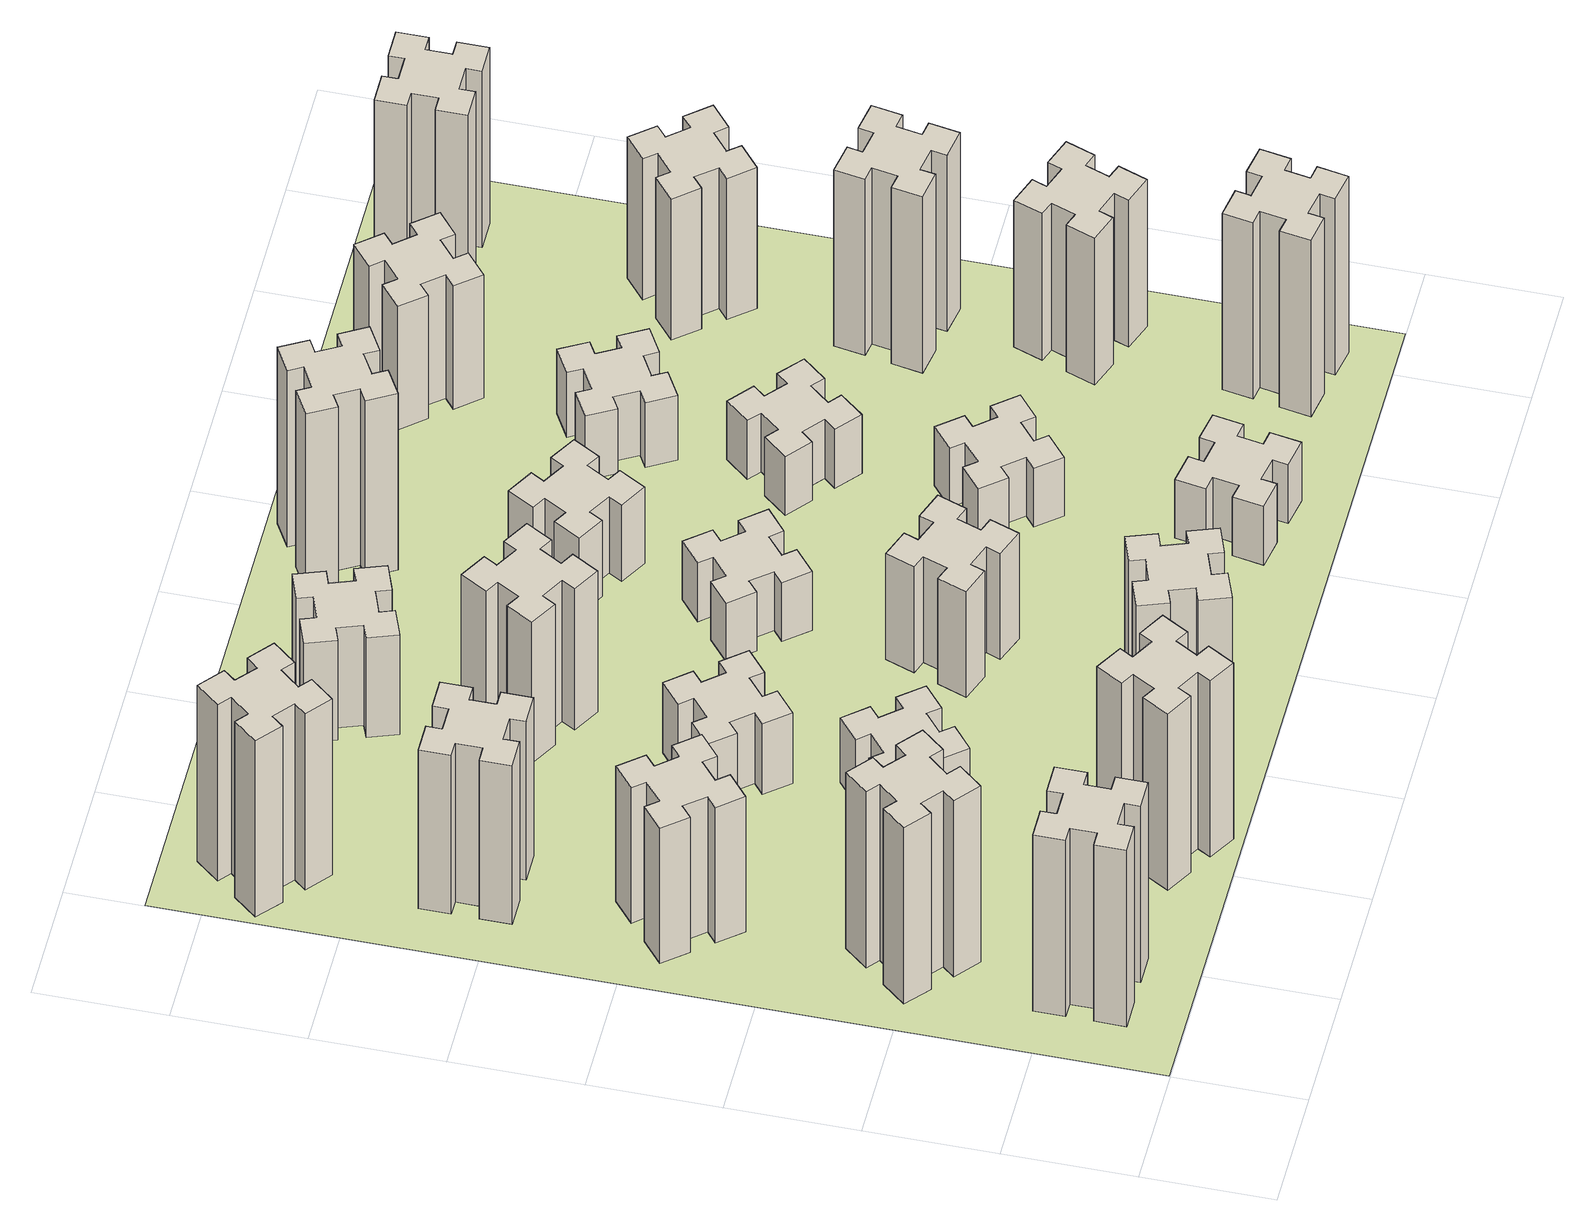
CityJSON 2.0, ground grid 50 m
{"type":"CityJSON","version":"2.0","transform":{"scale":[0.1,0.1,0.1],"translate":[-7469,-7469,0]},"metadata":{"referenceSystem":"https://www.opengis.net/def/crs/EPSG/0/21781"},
"CityObjects":{
"building1":{"type":"Building","attributes":{"class":"1000","function":"1000","usage":"1000","yearOfConstruction":2016,"roofType":"1000","measuredHeight":90,"storeysAboveGround":30,"storeysBelowGround":0},"geometry":[{"type":"Solid","lod":"1","boundaries":[[[[0,1,2,3,4,5,6,7,8,9,10,11,12,13,14,15,16,17,18,19]],[[17,16,20,21]],[[16,15,22,20]],[[15,14,23,22]],[[14,13,24,23]],[[13,12,25,24]],[[12,11,26,25]],[[11,10,27,26]],[[10,9,28,27]],[[9,8,29,28]],[[8,7,30,29]],[[7,6,31,30]],[[6,5,32,31]],[[5,4,33,32]],[[4,3,34,33]],[[3,2,35,34]],[[2,1,36,35]],[[1,0,37,36]],[[0,19,38,37]],[[19,18,39,38]],[[18,17,21,39]],[[24,25,26,27,28,29,30,31,32,33,34,35,36,37,38,39,21,20,22,23]]]]}]},
"building2":{"type":"Building","attributes":{"class":"1000","function":"1000","usage":"1000","yearOfConstruction":2016,"roofType":"1000","measuredHeight":90,"storeysAboveGround":30,"storeysBelowGround":0},"geometry":[{"type":"Solid","lod":"1","boundaries":[[[[40,41,42,43,44,45,46,47,48,49,50,51,52,53,54,55,56,57,58,59]],[[57,56,60,61]],[[56,55,62,60]],[[55,54,63,62]],[[54,53,64,63]],[[53,52,65,64]],[[52,51,66,65]],[[51,50,67,66]],[[50,49,68,67]],[[49,48,69,68]],[[48,47,70,69]],[[47,46,71,70]],[[46,45,72,71]],[[45,44,73,72]],[[44,43,74,73]],[[43,42,75,74]],[[42,41,76,75]],[[41,40,77,76]],[[40,59,78,77]],[[59,58,79,78]],[[58,57,61,79]],[[64,65,66,67,68,69,70,71,72,73,74,75,76,77,78,79,61,60,62,63]]]]}]},
"building3":{"type":"Building","attributes":{"class":"1000","function":"1000","usage":"1000","yearOfConstruction":2016,"roofType":"1000","measuredHeight":69,"storeysAboveGround":30,"storeysBelowGround":0},"geometry":[{"type":"Solid","lod":"1","boundaries":[[[[80,81,82,83,84,85,86,87,88,89,90,91,92,93,94,95,96,97,98,99]],[[97,96,100,101]],[[96,95,102,100]],[[95,94,103,102]],[[94,93,104,103]],[[93,92,105,104]],[[92,91,106,105]],[[91,90,107,106]],[[90,89,108,107]],[[89,88,109,108]],[[88,87,110,109]],[[87,86,111,110]],[[86,85,112,111]],[[85,84,113,112]],[[84,83,114,113]],[[83,82,115,114]],[[82,81,116,115]],[[81,80,117,116]],[[80,99,118,117]],[[99,98,119,118]],[[98,97,101,119]],[[104,105,106,107,108,109,110,111,112,113,114,115,116,117,118,119,101,100,102,103]]]]}]},
"building4":{"type":"Building","attributes":{"class":"1000","function":"1000","usage":"1000","yearOfConstruction":2016,"roofType":"1000","measuredHeight":81,"storeysAboveGround":30,"storeysBelowGround":0},"geometry":[{"type":"Solid","lod":"1","boundaries":[[[[120,121,122,123,124,125,126,127,128,129,130,131,132,133,134,135,136,137,138,139]],[[137,136,140,141]],[[136,135,142,140]],[[135,134,143,142]],[[134,133,144,143]],[[133,132,145,144]],[[132,131,146,145]],[[131,130,147,146]],[[130,129,148,147]],[[129,128,149,148]],[[128,127,150,149]],[[127,126,151,150]],[[126,125,152,151]],[[125,124,153,152]],[[124,123,154,153]],[[123,122,155,154]],[[122,121,156,155]],[[121,120,157,156]],[[120,139,158,157]],[[139,138,159,158]],[[138,137,141,159]],[[144,145,146,147,148,149,150,151,152,153,154,155,156,157,158,159,141,140,142,143]]]]}]},
"building5":{"type":"Building","attributes":{"class":"1000","function":"1000","usage":"1000","yearOfConstruction":2016,"roofType":"1000","measuredHeight":90,"storeysAboveGround":30,"storeysBelowGround":0},"geometry":[{"type":"Solid","lod":"1","boundaries":[[[[160,161,162,163,164,165,166,167,168,169,170,171,172,173,174,175,176,177,178,179]],[[177,176,180,181]],[[176,175,182,180]],[[175,174,183,182]],[[174,173,184,183]],[[173,172,185,184]],[[172,171,186,185]],[[171,170,187,186]],[[170,169,188,187]],[[169,168,189,188]],[[168,167,190,189]],[[167,166,191,190]],[[166,165,192,191]],[[165,164,193,192]],[[164,163,194,193]],[[163,162,195,194]],[[162,161,196,195]],[[161,160,197,196]],[[160,179,198,197]],[[179,178,199,198]],[[178,177,181,199]],[[184,185,186,187,188,189,190,191,192,193,194,195,196,197,198,199,181,180,182,183]]]]}]},
"building6":{"type":"Building","attributes":{"class":"1000","function":"1000","usage":"1000","yearOfConstruction":2016,"roofType":"1000","measuredHeight":90,"storeysAboveGround":30,"storeysBelowGround":0},"geometry":[{"type":"Solid","lod":"1","boundaries":[[[[200,201,202,203,204,205,206,207,208,209,210,211,212,213,214,215,216,217,218,219]],[[217,216,220,221]],[[216,215,222,220]],[[215,214,223,222]],[[214,213,224,223]],[[213,212,225,224]],[[212,211,226,225]],[[211,210,227,226]],[[210,209,228,227]],[[209,208,229,228]],[[208,207,230,229]],[[207,206,231,230]],[[206,205,232,231]],[[205,204,233,232]],[[204,203,234,233]],[[203,202,235,234]],[[202,201,236,235]],[[201,200,237,236]],[[200,219,238,237]],[[219,218,239,238]],[[218,217,221,239]],[[224,225,226,227,228,229,230,231,232,233,234,235,236,237,238,239,221,220,222,223]]]]}]},
"building7":{"type":"Building","attributes":{"class":"1000","function":"1000","usage":"1000","yearOfConstruction":2016,"roofType":"1000","measuredHeight":33,"storeysAboveGround":30,"storeysBelowGround":0},"geometry":[{"type":"Solid","lod":"1","boundaries":[[[[240,241,242,243,244,245,246,247,248,249,250,251,252,253,254,255,256,257,258,259]],[[257,256,260,261]],[[256,255,262,260]],[[255,254,263,262]],[[254,253,264,263]],[[253,252,265,264]],[[252,251,266,265]],[[251,250,267,266]],[[250,249,268,267]],[[249,248,269,268]],[[248,247,270,269]],[[247,246,271,270]],[[246,245,272,271]],[[245,244,273,272]],[[244,243,274,273]],[[243,242,275,274]],[[242,241,276,275]],[[241,240,277,276]],[[240,259,278,277]],[[259,258,279,278]],[[258,257,261,279]],[[264,265,266,267,268,269,270,271,272,273,274,275,276,277,278,279,261,260,262,263]]]]}]},
"building8":{"type":"Building","attributes":{"class":"1000","function":"1000","usage":"1000","yearOfConstruction":2016,"roofType":"1000","measuredHeight":36,"storeysAboveGround":30,"storeysBelowGround":0},"geometry":[{"type":"Solid","lod":"1","boundaries":[[[[280,281,282,283,284,285,286,287,288,289,290,291,292,293,294,295,296,297,298,299]],[[297,296,300,301]],[[296,295,302,300]],[[295,294,303,302]],[[294,293,304,303]],[[293,292,305,304]],[[292,291,306,305]],[[291,290,307,306]],[[290,289,308,307]],[[289,288,309,308]],[[288,287,310,309]],[[287,286,311,310]],[[286,285,312,311]],[[285,284,313,312]],[[284,283,314,313]],[[283,282,315,314]],[[282,281,316,315]],[[281,280,317,316]],[[280,299,318,317]],[[299,298,319,318]],[[298,297,301,319]],[[304,305,306,307,308,309,310,311,312,313,314,315,316,317,318,319,301,300,302,303]]]]}]},
"building9":{"type":"Building","attributes":{"class":"1000","function":"1000","usage":"1000","yearOfConstruction":2016,"roofType":"1000","measuredHeight":72,"storeysAboveGround":30,"storeysBelowGround":0},"geometry":[{"type":"Solid","lod":"1","boundaries":[[[[320,321,322,323,324,325,326,327,328,329,330,331,332,333,334,335,336,337,338,339]],[[337,336,340,341]],[[336,335,342,340]],[[335,334,343,342]],[[334,333,344,343]],[[333,332,345,344]],[[332,331,346,345]],[[331,330,347,346]],[[330,329,348,347]],[[329,328,349,348]],[[328,327,350,349]],[[327,326,351,350]],[[326,325,352,351]],[[325,324,353,352]],[[324,323,354,353]],[[323,322,355,354]],[[322,321,356,355]],[[321,320,357,356]],[[320,339,358,357]],[[339,338,359,358]],[[338,337,341,359]],[[344,345,346,347,348,349,350,351,352,353,354,355,356,357,358,359,341,340,342,343]]]]}]},
"building10":{"type":"Building","attributes":{"class":"1000","function":"1000","usage":"1000","yearOfConstruction":2016,"roofType":"1000","measuredHeight":72,"storeysAboveGround":30,"storeysBelowGround":0},"geometry":[{"type":"Solid","lod":"1","boundaries":[[[[360,361,362,363,364,365,366,367,368,369,370,371,372,373,374,375,376,377,378,379]],[[377,376,380,381]],[[376,375,382,380]],[[375,374,383,382]],[[374,373,384,383]],[[373,372,385,384]],[[372,371,386,385]],[[371,370,387,386]],[[370,369,388,387]],[[369,368,389,388]],[[368,367,390,389]],[[367,366,391,390]],[[366,365,392,391]],[[365,364,393,392]],[[364,363,394,393]],[[363,362,395,394]],[[362,361,396,395]],[[361,360,397,396]],[[360,379,398,397]],[[379,378,399,398]],[[378,377,381,399]],[[384,385,386,387,388,389,390,391,392,393,394,395,396,397,398,399,381,380,382,383]]]]}]},
"building11":{"type":"Building","attributes":{"class":"1000","function":"1000","usage":"1000","yearOfConstruction":2016,"roofType":"1000","measuredHeight":51,"storeysAboveGround":30,"storeysBelowGround":0},"geometry":[{"type":"Solid","lod":"1","boundaries":[[[[400,401,402,403,404,405,406,407,408,409,410,411,412,413,414,415,416,417,418,419]],[[417,416,420,421]],[[416,415,422,420]],[[415,414,423,422]],[[414,413,424,423]],[[413,412,425,424]],[[412,411,426,425]],[[411,410,427,426]],[[410,409,428,427]],[[409,408,429,428]],[[408,407,430,429]],[[407,406,431,430]],[[406,405,432,431]],[[405,404,433,432]],[[404,403,434,433]],[[403,402,435,434]],[[402,401,436,435]],[[401,400,437,436]],[[400,419,438,437]],[[419,418,439,438]],[[418,417,421,439]],[[424,425,426,427,428,429,430,431,432,433,434,435,436,437,438,439,421,420,422,423]]]]}]},
"building12":{"type":"Building","attributes":{"class":"1000","function":"1000","usage":"1000","yearOfConstruction":2016,"roofType":"1000","measuredHeight":54,"storeysAboveGround":30,"storeysBelowGround":0},"geometry":[{"type":"Solid","lod":"1","boundaries":[[[[440,441,442,443,444,445,446,447,448,449,450,451,452,453,454,455,456,457,458,459]],[[457,456,460,461]],[[456,455,462,460]],[[455,454,463,462]],[[454,453,464,463]],[[453,452,465,464]],[[452,451,466,465]],[[451,450,467,466]],[[450,449,468,467]],[[449,448,469,468]],[[448,447,470,469]],[[447,446,471,470]],[[446,445,472,471]],[[445,444,473,472]],[[444,443,474,473]],[[443,442,475,474]],[[442,441,476,475]],[[441,440,477,476]],[[440,459,478,477]],[[459,458,479,478]],[[458,457,461,479]],[[464,465,466,467,468,469,470,471,472,473,474,475,476,477,478,479,461,460,462,463]]]]}]},
"building13":{"type":"Building","attributes":{"class":"1000","function":"1000","usage":"1000","yearOfConstruction":2016,"roofType":"1000","measuredHeight":30,"storeysAboveGround":30,"storeysBelowGround":0},"geometry":[{"type":"Solid","lod":"1","boundaries":[[[[480,481,482,483,484,485,486,487,488,489,490,491,492,493,494,495,496,497,498,499]],[[497,496,500,501]],[[496,495,502,500]],[[495,494,503,502]],[[494,493,504,503]],[[493,492,505,504]],[[492,491,506,505]],[[491,490,507,506]],[[490,489,508,507]],[[489,488,509,508]],[[488,487,510,509]],[[487,486,511,510]],[[486,485,512,511]],[[485,484,513,512]],[[484,483,514,513]],[[483,482,515,514]],[[482,481,516,515]],[[481,480,517,516]],[[480,499,518,517]],[[499,498,519,518]],[[498,497,501,519]],[[504,505,506,507,508,509,510,511,512,513,514,515,516,517,518,519,501,500,502,503]]]]}]},
"building14":{"type":"Building","attributes":{"class":"1000","function":"1000","usage":"1000","yearOfConstruction":2016,"roofType":"1000","measuredHeight":39,"storeysAboveGround":30,"storeysBelowGround":0},"geometry":[{"type":"Solid","lod":"1","boundaries":[[[[520,521,522,523,524,525,526,527,528,529,530,531,532,533,534,535,536,537,538,539]],[[537,536,540,541]],[[536,535,542,540]],[[535,534,543,542]],[[534,533,544,543]],[[533,532,545,544]],[[532,531,546,545]],[[531,530,547,546]],[[530,529,548,547]],[[529,528,549,548]],[[528,527,550,549]],[[527,526,551,550]],[[526,525,552,551]],[[525,524,553,552]],[[524,523,554,553]],[[523,522,555,554]],[[522,521,556,555]],[[521,520,557,556]],[[520,539,558,557]],[[539,538,559,558]],[[538,537,541,559]],[[544,545,546,547,548,549,550,551,552,553,554,555,556,557,558,559,541,540,542,543]]]]}]},
"building15":{"type":"Building","attributes":{"class":"1000","function":"1000","usage":"1000","yearOfConstruction":2016,"roofType":"1000","measuredHeight":30,"storeysAboveGround":30,"storeysBelowGround":0},"geometry":[{"type":"Solid","lod":"1","boundaries":[[[[560,561,562,563,564,565,566,567,568,569,570,571,572,573,574,575,576,577,578,579]],[[577,576,580,581]],[[576,575,582,580]],[[575,574,583,582]],[[574,573,584,583]],[[573,572,585,584]],[[572,571,586,585]],[[571,570,587,586]],[[570,569,588,587]],[[569,568,589,588]],[[568,567,590,589]],[[567,566,591,590]],[[566,565,592,591]],[[565,564,593,592]],[[564,563,594,593]],[[563,562,595,594]],[[562,561,596,595]],[[561,560,597,596]],[[560,579,598,597]],[[579,578,599,598]],[[578,577,581,599]],[[584,585,586,587,588,589,590,591,592,593,594,595,596,597,598,599,581,580,582,583]]]]}]},
"building16":{"type":"Building","attributes":{"class":"1000","function":"1000","usage":"1000","yearOfConstruction":2016,"roofType":"1000","measuredHeight":90,"storeysAboveGround":30,"storeysBelowGround":0},"geometry":[{"type":"Solid","lod":"1","boundaries":[[[[600,601,602,603,604,605,606,607,608,609,610,611,612,613,614,615,616,617,618,619]],[[617,616,620,621]],[[616,615,622,620]],[[615,614,623,622]],[[614,613,624,623]],[[613,612,625,624]],[[612,611,626,625]],[[611,610,627,626]],[[610,609,628,627]],[[609,608,629,628]],[[608,607,630,629]],[[607,606,631,630]],[[606,605,632,631]],[[605,604,633,632]],[[604,603,634,633]],[[603,602,635,634]],[[602,601,636,635]],[[601,600,637,636]],[[600,619,638,637]],[[619,618,639,638]],[[618,617,621,639]],[[624,625,626,627,628,629,630,631,632,633,634,635,636,637,638,639,621,620,622,623]]]]}]},
"building17":{"type":"Building","attributes":{"class":"1000","function":"1000","usage":"1000","yearOfConstruction":2016,"roofType":"1000","measuredHeight":30,"storeysAboveGround":30,"storeysBelowGround":0},"geometry":[{"type":"Solid","lod":"1","boundaries":[[[[640,641,642,643,644,645,646,647,648,649,650,651,652,653,654,655,656,657,658,659]],[[657,656,660,661]],[[656,655,662,660]],[[655,654,663,662]],[[654,653,664,663]],[[653,652,665,664]],[[652,651,666,665]],[[651,650,667,666]],[[650,649,668,667]],[[649,648,669,668]],[[648,647,670,669]],[[647,646,671,670]],[[646,645,672,671]],[[645,644,673,672]],[[644,643,674,673]],[[643,642,675,674]],[[642,641,676,675]],[[641,640,677,676]],[[640,659,678,677]],[[659,658,679,678]],[[658,657,661,679]],[[664,665,666,667,668,669,670,671,672,673,674,675,676,677,678,679,661,660,662,663]]]]}]},
"building18":{"type":"Building","attributes":{"class":"1000","function":"1000","usage":"1000","yearOfConstruction":2016,"roofType":"1000","measuredHeight":30,"storeysAboveGround":30,"storeysBelowGround":0},"geometry":[{"type":"Solid","lod":"1","boundaries":[[[[680,681,682,683,684,685,686,687,688,689,690,691,692,693,694,695,696,697,698,699]],[[697,696,700,701]],[[696,695,702,700]],[[695,694,703,702]],[[694,693,704,703]],[[693,692,705,704]],[[692,691,706,705]],[[691,690,707,706]],[[690,689,708,707]],[[689,688,709,708]],[[688,687,710,709]],[[687,686,711,710]],[[686,685,712,711]],[[685,684,713,712]],[[684,683,714,713]],[[683,682,715,714]],[[682,681,716,715]],[[681,680,717,716]],[[680,699,718,717]],[[699,698,719,718]],[[698,697,701,719]],[[704,705,706,707,708,709,710,711,712,713,714,715,716,717,718,719,701,700,702,703]]]]}]},
"building19":{"type":"Building","attributes":{"class":"1000","function":"1000","usage":"1000","yearOfConstruction":2016,"roofType":"1000","measuredHeight":33,"storeysAboveGround":30,"storeysBelowGround":0},"geometry":[{"type":"Solid","lod":"1","boundaries":[[[[720,721,722,723,724,725,726,727,728,729,730,731,732,733,734,735,736,737,738,739]],[[737,736,740,741]],[[736,735,742,740]],[[735,734,743,742]],[[734,733,744,743]],[[733,732,745,744]],[[732,731,746,745]],[[731,730,747,746]],[[730,729,748,747]],[[729,728,749,748]],[[728,727,750,749]],[[727,726,751,750]],[[726,725,752,751]],[[725,724,753,752]],[[724,723,754,753]],[[723,722,755,754]],[[722,721,756,755]],[[721,720,757,756]],[[720,739,758,757]],[[739,738,759,758]],[[738,737,741,759]],[[744,745,746,747,748,749,750,751,752,753,754,755,756,757,758,759,741,740,742,743]]]]}]},
"building20":{"type":"Building","attributes":{"class":"1000","function":"1000","usage":"1000","yearOfConstruction":2016,"roofType":"1000","measuredHeight":90,"storeysAboveGround":30,"storeysBelowGround":0},"geometry":[{"type":"Solid","lod":"1","boundaries":[[[[760,761,762,763,764,765,766,767,768,769,770,771,772,773,774,775,776,777,778,779]],[[777,776,780,781]],[[776,775,782,780]],[[775,774,783,782]],[[774,773,784,783]],[[773,772,785,784]],[[772,771,786,785]],[[771,770,787,786]],[[770,769,788,787]],[[769,768,789,788]],[[768,767,790,789]],[[767,766,791,790]],[[766,765,792,791]],[[765,764,793,792]],[[764,763,794,793]],[[763,762,795,794]],[[762,761,796,795]],[[761,760,797,796]],[[760,779,798,797]],[[779,778,799,798]],[[778,777,781,799]],[[784,785,786,787,788,789,790,791,792,793,794,795,796,797,798,799,781,780,782,783]]]]}]},
"building21":{"type":"Building","attributes":{"class":"1000","function":"1000","usage":"1000","yearOfConstruction":2016,"roofType":"1000","measuredHeight":63,"storeysAboveGround":30,"storeysBelowGround":0},"geometry":[{"type":"Solid","lod":"1","boundaries":[[[[800,801,802,803,804,805,806,807,808,809,810,811,812,813,814,815,816,817,818,819]],[[817,816,820,821]],[[816,815,822,820]],[[815,814,823,822]],[[814,813,824,823]],[[813,812,825,824]],[[812,811,826,825]],[[811,810,827,826]],[[810,809,828,827]],[[809,808,829,828]],[[808,807,830,829]],[[807,806,831,830]],[[806,805,832,831]],[[805,804,833,832]],[[804,803,834,833]],[[803,802,835,834]],[[802,801,836,835]],[[801,800,837,836]],[[800,819,838,837]],[[819,818,839,838]],[[818,817,821,839]],[[824,825,826,827,828,829,830,831,832,833,834,835,836,837,838,839,821,820,822,823]]]]}]},
"building22":{"type":"Building","attributes":{"class":"1000","function":"1000","usage":"1000","yearOfConstruction":2016,"roofType":"1000","measuredHeight":75,"storeysAboveGround":30,"storeysBelowGround":0},"geometry":[{"type":"Solid","lod":"1","boundaries":[[[[840,841,842,843,844,845,846,847,848,849,850,851,852,853,854,855,856,857,858,859]],[[857,856,860,861]],[[856,855,862,860]],[[855,854,863,862]],[[854,853,864,863]],[[853,852,865,864]],[[852,851,866,865]],[[851,850,867,866]],[[850,849,868,867]],[[849,848,869,868]],[[848,847,870,869]],[[847,846,871,870]],[[846,845,872,871]],[[845,844,873,872]],[[844,843,874,873]],[[843,842,875,874]],[[842,841,876,875]],[[841,840,877,876]],[[840,859,878,877]],[[859,858,879,878]],[[858,857,861,879]],[[864,865,866,867,868,869,870,871,872,873,874,875,876,877,878,879,861,860,862,863]]]]}]},
"building23":{"type":"Building","attributes":{"class":"1000","function":"1000","usage":"1000","yearOfConstruction":2016,"roofType":"1000","measuredHeight":90,"storeysAboveGround":30,"storeysBelowGround":0},"geometry":[{"type":"Solid","lod":"1","boundaries":[[[[880,881,882,883,884,885,886,887,888,889,890,891,892,893,894,895,896,897,898,899]],[[897,896,900,901]],[[896,895,902,900]],[[895,894,903,902]],[[894,893,904,903]],[[893,892,905,904]],[[892,891,906,905]],[[891,890,907,906]],[[890,889,908,907]],[[889,888,909,908]],[[888,887,910,909]],[[887,886,911,910]],[[886,885,912,911]],[[885,884,913,912]],[[884,883,914,913]],[[883,882,915,914]],[[882,881,916,915]],[[881,880,917,916]],[[880,899,918,917]],[[899,898,919,918]],[[898,897,901,919]],[[904,905,906,907,908,909,910,911,912,913,914,915,916,917,918,919,901,900,902,903]]]]}]},
"building24":{"type":"Building","attributes":{"class":"1000","function":"1000","usage":"1000","yearOfConstruction":2016,"roofType":"1000","measuredHeight":72,"storeysAboveGround":30,"storeysBelowGround":0},"geometry":[{"type":"Solid","lod":"1","boundaries":[[[[920,921,922,923,924,925,926,927,928,929,930,931,932,933,934,935,936,937,938,939]],[[937,936,940,941]],[[936,935,942,940]],[[935,934,943,942]],[[934,933,944,943]],[[933,932,945,944]],[[932,931,946,945]],[[931,930,947,946]],[[930,929,948,947]],[[929,928,949,948]],[[928,927,950,949]],[[927,926,951,950]],[[926,925,952,951]],[[925,924,953,952]],[[924,923,954,953]],[[923,922,955,954]],[[922,921,956,955]],[[921,920,957,956]],[[920,939,958,957]],[[939,938,959,958]],[[938,937,941,959]],[[944,945,946,947,948,949,950,951,952,953,954,955,956,957,958,959,941,940,942,943]]]]}]},
"building25":{"type":"Building","attributes":{"class":"1000","function":"1000","usage":"1000","yearOfConstruction":2016,"roofType":"1000","measuredHeight":90,"storeysAboveGround":30,"storeysBelowGround":0},"geometry":[{"type":"Solid","lod":"1","boundaries":[[[[960,961,962,963,964,965,966,967,968,969,970,971,972,973,974,975,976,977,978,979]],[[977,976,980,981]],[[976,975,982,980]],[[975,974,983,982]],[[974,973,984,983]],[[973,972,985,984]],[[972,971,986,985]],[[971,970,987,986]],[[970,969,988,987]],[[969,968,989,988]],[[968,967,990,989]],[[967,966,991,990]],[[966,965,992,991]],[[965,964,993,992]],[[964,963,994,993]],[[963,962,995,994]],[[962,961,996,995]],[[961,960,997,996]],[[960,979,998,997]],[[979,978,999,998]],[[978,977,981,999]],[[984,985,986,987,988,989,990,991,992,993,994,995,996,997,998,999,981,980,982,983]]]]}]},
"landuse1":{"type":"LandUse","attributes":{"name":"plot1","function":"1010"},"geometry":[{"type":"MultiSurface","lod":"1","boundaries":[[[1000,1001,1002,1003]]]}]}
},
"vertices":[
[265,425,0],[265,325,0],[205,325,0],[205,205,0],[325,205,0],[325,265,0],[425,265,0],[425,205,0],[545,205,0],[545,325,0],[485,325,0],[485,425,0],[545,425,0],[545,545,0],[425,545,0],[425,485,0],[325,485,0],[325,545,0],[205,545,0],[205,425,0],[325,485,900],[325,545,900],[425,485,900],[425,545,900],[545,545,900],[545,425,900],[485,425,900],[485,325,900],[545,325,900],[545,205,900],[425,205,900],[425,265,900],[325,265,900],[325,205,900],[205,205,900],[205,325,900],[265,325,900],[265,425,900],[205,425,900],[205,545,900],
[484,1067,0],[408,1132,0],[446,1178,0],[354,1255,0],[277,1163,0],[323,1124,0],[259,1048,0],[213,1086,0],[136,994,0],[228,917,0],[266,963,0],[343,899,0],[304,853,0],[396,776,0],[473,868,0],[427,906,0],[492,983,0],[538,944,0],[615,1036,0],[523,1113,0],[492,983,900],[538,944,900],[427,906,900],[473,868,900],[396,776,900],[304,853,900],[343,899,900],[266,963,900],[228,917,900],[136,994,900],[213,1086,900],[259,1048,900],[323,1124,900],[277,1163,900],[354,1255,900],[446,1178,900],[408,1132,900],[484,1067,900],[523,1113,900],[615,1036,900],
[492,1888,0],[427,1964,0],[473,2003,0],[396,2095,0],[304,2018,0],[343,1972,0],[266,1907,0],[228,1953,0],[136,1876,0],[213,1784,0],[259,1823,0],[323,1746,0],[277,1708,0],[354,1616,0],[446,1693,0],[408,1739,0],[484,1803,0],[523,1757,0],[615,1834,0],[538,1926,0],[484,1803,690],[523,1757,690],[408,1739,690],[446,1693,690],[354,1616,690],[277,1708,690],[323,1746,690],[259,1823,690],[213,1784,690],[136,1876,690],[228,1953,690],[266,1907,690],[343,1972,690],[304,2018,690],[396,2095,690],[473,2003,690],[427,1964,690],[492,1888,690],[538,1926,690],[615,1834,690],
[485,2545,0],[485,2645,0],[545,2645,0],[545,2765,0],[425,2765,0],[425,2705,0],[325,2705,0],[325,2765,0],[205,2765,0],[205,2645,0],[265,2645,0],[265,2545,0],[205,2545,0],[205,2425,0],[325,2425,0],[325,2485,0],[425,2485,0],[425,2425,0],[545,2425,0],[545,2545,0],[425,2485,810],[425,2425,810],[325,2485,810],[325,2425,810],[205,2425,810],[205,2545,810],[265,2545,810],[265,2645,810],[205,2645,810],[205,2765,810],[325,2765,810],[325,2705,810],[425,2705,810],[425,2765,810],[545,2765,810],[545,2645,810],[485,2645,810],[485,2545,810],[545,2545,810],[545,2425,810],
[1214,346,0],[1127,396,0],[1157,448,0],[1053,508,0],[993,404,0],[1045,374,0],[995,287,0],[943,317,0],[883,213,0],[987,153,0],[1017,205,0],[1104,155,0],[1074,103,0],[1178,43,0],[1238,147,0],[1186,177,0],[1236,264,0],[1288,234,0],[1348,338,0],[1244,398,0],[1236,264,900],[1288,234,900],[1186,177,900],[1238,147,900],[1178,43,900],[1074,103,900],[1104,155,900],[1017,205,900],[987,153,900],[883,213,900],[943,317,900],[995,287,900],[1045,374,900],[993,404,900],[1053,508,900],[1157,448,900],[1127,396,900],[1214,346,900],[1244,398,900],[1348,338,900],
[384,3387,0],[308,3452,0],[346,3498,0],[254,3575,0],[177,3483,0],[223,3444,0],[159,3368,0],[113,3406,0],[36,3314,0],[128,3237,0],[166,3283,0],[243,3219,0],[204,3173,0],[296,3096,0],[373,3188,0],[327,3226,0],[392,3303,0],[438,3264,0],[515,3356,0],[423,3433,0],[392,3303,900],[438,3264,900],[327,3226,900],[373,3188,900],[296,3096,900],[204,3173,900],[243,3219,900],[166,3283,900],[128,3237,900],[36,3314,900],[113,3406,900],[159,3368,900],[223,3444,900],[177,3483,900],[254,3575,900],[346,3498,900],[308,3452,900],[384,3387,900],[423,3433,900],[515,3356,900],
[1083,1332,0],[1006,1267,0],[968,1313,0],[876,1236,0],[953,1144,0],[999,1183,0],[1063,1106,0],[1017,1068,0],[1094,976,0],[1186,1053,0],[1148,1099,0],[1224,1163,0],[1263,1117,0],[1355,1194,0],[1278,1286,0],[1232,1248,0],[1167,1324,0],[1213,1363,0],[1136,1455,0],[1044,1378,0],[1167,1324,330],[1213,1363,330],[1232,1248,330],[1278,1286,330],[1355,1194,330],[1263,1117,330],[1224,1163,330],[1148,1099,330],[1186,1053,330],[1094,976,330],[1017,1068,330],[1063,1106,330],[999,1183,330],[953,1144,330],[876,1236,330],[968,1313,330],[1006,1267,330],[1083,1332,330],[1044,1378,330],[1136,1455,330],
[1083,1972,0],[1006,1907,0],[968,1953,0],[876,1876,0],[953,1784,0],[999,1823,0],[1063,1746,0],[1017,1708,0],[1094,1616,0],[1186,1693,0],[1148,1739,0],[1224,1803,0],[1263,1757,0],[1355,1834,0],[1278,1926,0],[1232,1888,0],[1167,1964,0],[1213,2003,0],[1136,2095,0],[1044,2018,0],[1167,1964,360],[1213,2003,360],[1232,1888,360],[1278,1926,360],[1355,1834,360],[1263,1757,360],[1224,1803,360],[1148,1739,360],[1186,1693,360],[1094,1616,360],[1017,1708,360],[1063,1746,360],[999,1823,360],[953,1784,360],[876,1876,360],[968,1953,360],[1006,1907,360],[1083,1972,360],[1044,2018,360],[1136,2095,360],
[1765,496,0],[1671,462,0],[1650,518,0],[1537,477,0],[1579,364,0],[1635,385,0],[1669,291,0],[1613,270,0],[1654,157,0],[1767,199,0],[1746,255,0],[1840,289,0],[1860,233,0],[1973,274,0],[1932,387,0],[1876,366,0],[1842,460,0],[1898,480,0],[1857,593,0],[1744,552,0],[1842,460,720],[1898,480,720],[1876,366,720],[1932,387,720],[1973,274,720],[1860,233,720],[1840,289,720],[1746,255,720],[1767,199,720],[1654,157,720],[1613,270,720],[1669,291,720],[1635,385,720],[1579,364,720],[1537,477,720],[1650,518,720],[1671,462,720],[1765,496,720],[1744,552,720],[1857,593,720],
[1117,2525,0],[1204,2475,0],[1174,2423,0],[1278,2363,0],[1338,2467,0],[1286,2497,0],[1336,2584,0],[1388,2554,0],[1448,2658,0],[1344,2718,0],[1314,2666,0],[1227,2716,0],[1257,2768,0],[1153,2828,0],[1093,2724,0],[1145,2694,0],[1095,2607,0],[1043,2637,0],[983,2533,0],[1087,2473,0],[1095,2607,720],[1043,2637,720],[1145,2694,720],[1093,2724,720],[1153,2828,720],[1257,2768,720],[1227,2716,720],[1314,2666,720],[1344,2718,720],[1448,2658,720],[1388,2554,720],[1336,2584,720],[1286,2497,720],[1338,2467,720],[1278,2363,720],[1174,2423,720],[1204,2475,720],[1117,2525,720],[1087,2473,720],[983,2533,720],
[1125,3356,0],[1031,3322,0],[1010,3378,0],[897,3337,0],[939,3224,0],[995,3245,0],[1029,3151,0],[973,3130,0],[1014,3017,0],[1127,3059,0],[1106,3115,0],[1200,3149,0],[1220,3093,0],[1333,3134,0],[1292,3247,0],[1236,3226,0],[1202,3320,0],[1258,3340,0],[1217,3453,0],[1104,3412,0],[1202,3320,510],[1258,3340,510],[1236,3226,510],[1292,3247,510],[1333,3134,510],[1220,3093,510],[1200,3149,510],[1106,3115,510],[1127,3059,510],[1014,3017,510],[973,3130,510],[1029,3151,510],[995,3245,510],[939,3224,510],[897,3337,510],[1010,3378,510],[1031,3322,510],[1125,3356,510],[1104,3412,510],[1217,3453,510],
[1769,1300,0],[1735,1206,0],[1679,1227,0],[1637,1114,0],[1750,1073,0],[1771,1129,0],[1865,1095,0],[1844,1039,0],[1957,997,0],[1998,1110,0],[1942,1131,0],[1976,1225,0],[2032,1204,0],[2073,1317,0],[1960,1358,0],[1940,1302,0],[1846,1336,0],[1867,1392,0],[1754,1433,0],[1713,1320,0],[1846,1336,540],[1867,1392,540],[1940,1302,540],[1960,1358,540],[2073,1317,540],[2032,1204,540],[1976,1225,540],[1942,1131,540],[1998,1110,540],[1957,997,540],[1844,1039,540],[1865,1095,540],[1771,1129,540],[1750,1073,540],[1637,1114,540],[1679,1227,540],[1735,1206,540],[1769,1300,540],[1713,1320,540],[1754,1433,540],
[1972,1988,0],[1907,2064,0],[1953,2103,0],[1876,2195,0],[1784,2118,0],[1823,2072,0],[1746,2007,0],[1708,2053,0],[1616,1976,0],[1693,1884,0],[1739,1923,0],[1803,1846,0],[1757,1808,0],[1834,1716,0],[1926,1793,0],[1888,1839,0],[1964,1903,0],[2003,1857,0],[2095,1934,0],[2018,2026,0],[1964,1903,300],[2003,1857,300],[1888,1839,300],[1926,1793,300],[1834,1716,300],[1757,1808,300],[1803,1846,300],[1739,1923,300],[1693,1884,300],[1616,1976,300],[1708,2053,300],[1746,2007,300],[1823,2072,300],[1784,2118,300],[1876,2195,300],[1953,2103,300],[1907,2064,300],[1972,1988,300],[2018,2026,300],[2095,1934,300],
[2026,2497,0],[2076,2584,0],[2128,2554,0],[2188,2658,0],[2084,2718,0],[2054,2666,0],[1967,2716,0],[1997,2768,0],[1893,2828,0],[1833,2724,0],[1885,2694,0],[1835,2607,0],[1783,2637,0],[1723,2533,0],[1827,2473,0],[1857,2525,0],[1944,2475,0],[1914,2423,0],[2018,2363,0],[2078,2467,0],[1944,2475,390],[1914,2423,390],[1857,2525,390],[1827,2473,390],[1723,2533,390],[1783,2637,390],[1835,2607,390],[1885,2694,390],[1833,2724,390],[1893,2828,390],[1997,2768,390],[1967,2716,390],[2054,2666,390],[2084,2718,390],[2188,2658,390],[2128,2554,390],[2076,2584,390],[2026,2497,390],[2078,2467,390],[2018,2363,390],
[2596,444,0],[2578,345,0],[2519,356,0],[2498,237,0],[2617,217,0],[2627,276,0],[2725,258,0],[2715,199,0],[2833,178,0],[2854,297,0],[2795,307,0],[2812,405,0],[2871,395,0],[2892,513,0],[2774,534,0],[2764,475,0],[2665,492,0],[2676,551,0],[2557,572,0],[2537,454,0],[2665,492,300],[2676,551,300],[2764,475,300],[2774,534,300],[2892,513,300],[2871,395,300],[2812,405,300],[2795,307,300],[2854,297,300],[2833,178,300],[2715,199,300],[2725,258,300],[2627,276,300],[2617,217,300],[2498,237,300],[2519,356,300],[2578,345,300],[2596,444,300],[2537,454,300],[2557,572,300],
[1844,3556,0],[1757,3506,0],[1727,3558,0],[1623,3498,0],[1683,3394,0],[1735,3424,0],[1785,3337,0],[1733,3307,0],[1793,3203,0],[1897,3263,0],[1867,3315,0],[1954,3365,0],[1984,3313,0],[2088,3373,0],[2028,3477,0],[1976,3447,0],[1926,3534,0],[1978,3564,0],[1918,3668,0],[1814,3608,0],[1926,3534,900],[1978,3564,900],[1976,3447,900],[2028,3477,900],[2088,3373,900],[1984,3313,900],[1954,3365,900],[1867,3315,900],[1897,3263,900],[1793,3203,900],[1733,3307,900],[1785,3337,900],[1735,3424,900],[1683,3394,900],[1623,3498,900],[1727,3558,900],[1757,3506,900],[1844,3556,900],[1814,3608,900],[1918,3668,900],
[2628,1099,0],[2704,1163,0],[2743,1117,0],[2835,1194,0],[2758,1286,0],[2712,1248,0],[2647,1324,0],[2693,1363,0],[2616,1455,0],[2524,1378,0],[2563,1332,0],[2486,1267,0],[2448,1313,0],[2356,1236,0],[2433,1144,0],[2479,1183,0],[2543,1106,0],[2497,1068,0],[2574,976,0],[2666,1053,0],[2543,1106,300],[2497,1068,300],[2479,1183,300],[2433,1144,300],[2356,1236,300],[2448,1313,300],[2486,1267,300],[2563,1332,300],[2524,1378,300],[2616,1455,300],[2693,1363,300],[2647,1324,300],[2712,1248,300],[2758,1286,300],[2835,1194,300],[2743,1117,300],[2704,1163,300],[2628,1099,300],[2666,1053,300],[2574,976,300],
[2704,2007,0],[2628,2072,0],[2666,2118,0],[2574,2195,0],[2497,2103,0],[2543,2064,0],[2479,1988,0],[2433,2026,0],[2356,1934,0],[2448,1857,0],[2486,1903,0],[2563,1839,0],[2524,1793,0],[2616,1716,0],[2693,1808,0],[2647,1846,0],[2712,1923,0],[2758,1884,0],[2835,1976,0],[2743,2053,0],[2712,1923,300],[2758,1884,300],[2647,1846,300],[2693,1808,300],[2616,1716,300],[2524,1793,300],[2563,1839,300],[2486,1903,300],[2448,1857,300],[2356,1934,300],[2433,2026,300],[2479,1988,300],[2543,2064,300],[2497,2103,300],[2574,2195,300],[2666,2118,300],[2628,2072,300],[2704,2007,300],[2743,2053,300],[2835,1976,300],
[2475,2584,0],[2525,2497,0],[2473,2467,0],[2533,2363,0],[2637,2423,0],[2607,2475,0],[2694,2525,0],[2724,2473,0],[2828,2533,0],[2768,2637,0],[2716,2607,0],[2666,2694,0],[2718,2724,0],[2658,2828,0],[2554,2768,0],[2584,2716,0],[2497,2666,0],[2467,2718,0],[2363,2658,0],[2423,2554,0],[2497,2666,330],[2467,2718,330],[2584,2716,330],[2554,2768,330],[2658,2828,330],[2718,2724,330],[2666,2694,330],[2716,2607,330],[2768,2637,330],[2828,2533,330],[2724,2473,330],[2694,2525,330],[2607,2475,330],[2637,2423,330],[2533,2363,330],[2473,2467,330],[2525,2497,330],[2475,2584,330],[2423,2554,330],[2363,2658,330],
[3504,475,0],[3405,492,0],[3416,551,0],[3297,572,0],[3277,454,0],[3336,444,0],[3318,345,0],[3259,356,0],[3238,237,0],[3357,217,0],[3367,276,0],[3465,258,0],[3455,199,0],[3573,178,0],[3594,297,0],[3535,307,0],[3552,405,0],[3611,395,0],[3632,513,0],[3514,534,0],[3552,405,900],[3611,395,900],[3535,307,900],[3594,297,900],[3573,178,900],[3455,199,900],[3465,258,900],[3367,276,900],[3357,217,900],[3238,237,900],[3259,356,900],[3318,345,900],[3336,444,900],[3277,454,900],[3297,572,900],[3416,551,900],[3405,492,900],[3504,475,900],[3514,534,900],[3632,513,900],
[2812,3368,0],[2747,3444,0],[2793,3483,0],[2716,3575,0],[2624,3498,0],[2663,3452,0],[2586,3387,0],[2548,3433,0],[2456,3356,0],[2533,3264,0],[2579,3303,0],[2643,3226,0],[2597,3188,0],[2674,3096,0],[2766,3173,0],[2728,3219,0],[2804,3283,0],[2843,3237,0],[2935,3314,0],[2858,3406,0],[2804,3283,630],[2843,3237,630],[2728,3219,630],[2766,3173,630],[2674,3096,630],[2597,3188,630],[2643,3226,630],[2579,3303,630],[2533,3264,630],[2456,3356,630],[2548,3433,630],[2586,3387,630],[2663,3452,630],[2624,3498,630],[2716,3575,630],[2793,3483,630],[2747,3444,630],[2812,3368,630],[2858,3406,630],[2935,3314,630],
[3351,1029,0],[3445,995,0],[3424,939,0],[3537,897,0],[3578,1010,0],[3522,1031,0],[3556,1125,0],[3612,1104,0],[3653,1217,0],[3540,1258,0],[3520,1202,0],[3426,1236,0],[3447,1292,0],[3334,1333,0],[3293,1220,0],[3349,1200,0],[3315,1106,0],[3259,1127,0],[3217,1014,0],[3330,973,0],[3315,1106,750],[3259,1127,750],[3349,1200,750],[3293,1220,750],[3334,1333,750],[3447,1292,750],[3426,1236,750],[3520,1202,750],[3540,1258,750],[3653,1217,750],[3612,1104,750],[3556,1125,750],[3522,1031,750],[3578,1010,750],[3537,897,750],[3424,939,750],[3445,995,750],[3351,1029,750],[3330,973,750],[3217,1014,750],
[3267,1656,0],[3365,1638,0],[3355,1579,0],[3473,1558,0],[3494,1677,0],[3435,1687,0],[3452,1785,0],[3511,1775,0],[3532,1893,0],[3414,1914,0],[3404,1855,0],[3305,1872,0],[3316,1931,0],[3197,1952,0],[3177,1834,0],[3236,1824,0],[3218,1725,0],[3159,1736,0],[3138,1617,0],[3257,1597,0],[3218,1725,900],[3159,1736,900],[3236,1824,900],[3177,1834,900],[3197,1952,900],[3316,1931,900],[3305,1872,900],[3404,1855,900],[3414,1914,900],[3532,1893,900],[3511,1775,900],[3452,1785,900],[3435,1687,900],[3494,1677,900],[3473,1558,900],[3355,1579,900],[3365,1638,900],[3267,1656,900],[3257,1597,900],[3138,1617,900],
[3219,2463,0],[3283,2386,0],[3237,2348,0],[3314,2256,0],[3406,2333,0],[3368,2379,0],[3444,2443,0],[3483,2397,0],[3575,2474,0],[3498,2566,0],[3452,2528,0],[3387,2604,0],[3433,2643,0],[3356,2735,0],[3264,2658,0],[3303,2612,0],[3226,2547,0],[3188,2593,0],[3096,2516,0],[3173,2424,0],[3226,2547,720],[3188,2593,720],[3303,2612,720],[3264,2658,720],[3356,2735,720],[3433,2643,720],[3387,2604,720],[3452,2528,720],[3498,2566,720],[3575,2474,720],[3483,2397,720],[3444,2443,720],[3368,2379,720],[3406,2333,720],[3314,2256,720],[3237,2348,720],[3283,2386,720],[3219,2463,720],[3173,2424,720],[3096,2516,720],
[3285,3325,0],[3385,3325,0],[3385,3265,0],[3505,3265,0],[3505,3385,0],[3445,3385,0],[3445,3485,0],[3505,3485,0],[3505,3605,0],[3385,3605,0],[3385,3545,0],[3285,3545,0],[3285,3605,0],[3165,3605,0],[3165,3485,0],[3225,3485,0],[3225,3385,0],[3165,3385,0],[3165,3265,0],[3285,3265,0],[3225,3385,900],[3165,3385,900],[3225,3485,900],[3165,3485,900],[3165,3605,900],[3285,3605,900],[3285,3545,900],[3385,3545,900],[3385,3605,900],[3505,3605,900],[3505,3485,900],[3445,3485,900],[3445,3385,900],[3505,3385,900],[3505,3265,900],[3385,3265,900],[3385,3325,900],[3285,3325,900],[3285,3265,900],[3165,3265,900],
[5,3705,0],[3705,3705,0],[3705,5,0],[5,5,0]
]}
